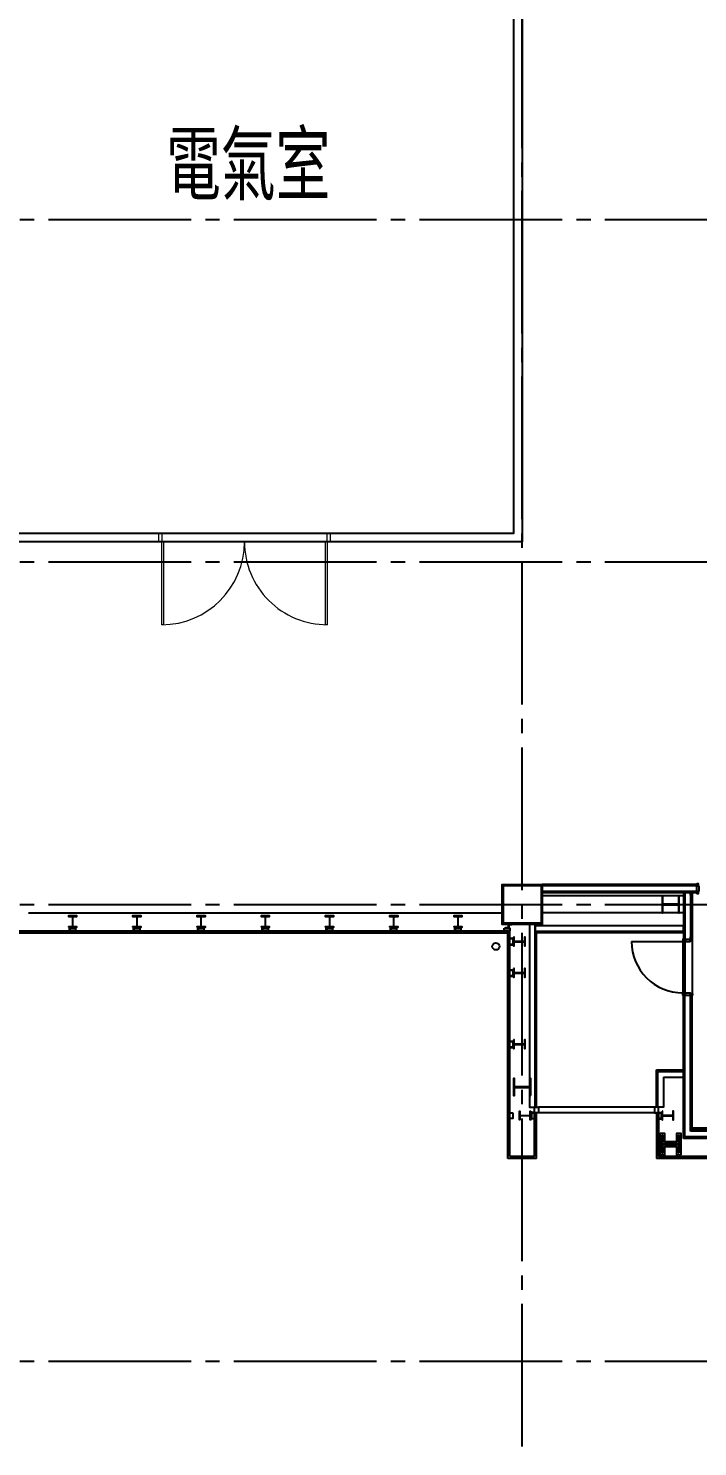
# Model space of a CAD drawing. Header units: millimetres. Extents: x -48783 to 30095, y 6477 to 24477.
# Drawn here: x 18035 to 19207, y 10600 to 13085 of the extents above; entities that cross this region are included whole.
import ezdxf
from ezdxf.enums import TextEntityAlignment as Align

# ---------------------------------------------------------------- set-up
doc = ezdxf.new("R2010")
doc.units = ezdxf.units.MM
doc.header["$LTSCALE"] = 100
doc.linetypes.add('X-N-FAB-L20$0$COL-CEN-LIN', pattern=[3.25, 2.5, -0.25, 0.25, -0.25])
for name, color, linetype in [('0-XREF', 7, 'Continuous'), ('X-N-FAB-L20$0$08', 8, 'Continuous'), ('X-N-FAB-L20$0$200K新增範圍', 8, 'Continuous'), ('X-N-FAB-L20$0$BLOCK', 8, 'Continuous'), ('X-N-FAB-L20$0$CCL', 8, 'X-N-FAB-L20$0$COL-CEN-LIN'), ('X-N-FAB-L20$0$COL-S', 8, 'Continuous'), ('X-N-FAB-L20$0$DOOR', 8, 'Continuous'), ('X-N-FAB-L20$0$HR', 8, 'Continuous'), ('X-N-FAB-L20$0$TXT-CODE', 8, 'Continuous'), ('X-N-FAB-L20$0$WALL-P', 8, 'Continuous')]:
    doc.layers.add(name, color=color, linetype=linetype)
doc.styles.add('X-N-FAB-L20$0$CHINA', font='simplex.shx', dxfattribs={"width": 0.75, "bigfont": 'chineset.shx'})

# ---------------------------------------------------------------- blocks, each defined once
blk = doc.blocks.new('X-N-FAB-L20$0$A$Cc7bb84f0')
at = {"layer": 'X-N-FAB-L20$0$COL-S'}
for points in [[(0, 70), (70, 70), (70, 0), (0, 0)], [(2, 68), (68, 68), (68, 2), (2, 2)]]:
    blk.add_lwpolyline(points, close=True, dxfattribs=at)
blk = doc.blocks.new('X-N-FAB-L20$0$A$C20c95bda')
at = {"layer": 'X-N-FAB-L20$0$CCL'}
for p, q in [((19920, 0), (19920, 9160)), ((240, 2150), (28330, 2150)), ((240, 1550), (28330, 1550)), ((240, 950), (28330, 950)), ((240, 150), (28330, 150))]:
    blk.add_line(p, q, dxfattribs=at)
at = {"layer": 'X-N-FAB-L20$0$200K新增範圍'}
blk.add_blockref('X-N-FAB-L20$0$A$Cc7bb84f0', (19885, 915), dxfattribs=at)
blk = doc.blocks.new('X-N-FAB-L20$0$A$C1d07c4d4')
at = {"layer": 'X-N-FAB-L20$0$08'}
for points in [[(19582.4, 890), (19582.4, 960), (19652.4, 960), (19652.4, 890)], [(19584.4, 892), (19584.4, 958), (19650.4, 958), (19650.4, 892)]]:
    blk.add_lwpolyline(points, close=True, dxfattribs=at)
at = {"layer": 'X-N-FAB-L20$0$DOOR'}
for p, q in [((19808.9, 860), (19898.9, 860)), ((19915.9, 768.5), (19915.9, 861.5))]:
    blk.add_line(p, q, dxfattribs=at)
for points in [[(19923.4, 946.5), (19923.4, 944), (19925.9, 944), (19925.9, 948.5), (19927.4, 948.5), (19927.4, 956.5), (19925.9, 956.5), (19925.9, 961), (19923.4, 961), (19923.4, 958.5)], [(19901.4, 864), (19898.9, 864), (19898.9, 861.5), (19903.4, 861.5), (19903.4, 860), (19911.4, 860), (19911.4, 861.5), (19915.9, 861.5), (19915.9, 864), (19913.4, 864)], [(19901.4, 766), (19898.9, 766), (19898.9, 768.5), (19903.4, 768.5), (19903.4, 770), (19911.4, 770), (19911.4, 768.5), (19915.9, 768.5), (19915.9, 766), (19913.4, 766)]]:
    blk.add_lwpolyline(points, dxfattribs=at)
blk.add_lwpolyline([(19898.9, 861), (19898.9, 769), (19902.9, 769), (19902.9, 861)], close=True, dxfattribs=at)
blk.add_arc((19898.9, 860), 90, 180, 270, dxfattribs=at)
at = {"layer": 'X-N-FAB-L20$0$HR'}
blk.add_line((20532.4, 533), (19914.9, 533), dxfattribs=at)
at = {"layer": 'X-N-FAB-L20$0$WALL-P'}
for p, q in [((19923.4, 960), (19652.4, 960)), ((19923.4, 957.5), (19652.4, 957.5)), ((19923.4, 947.5), (19652.4, 947.5)), ((19923.4, 945), (19652.4, 945)), ((19899.9, 945), (19899.9, 864)), ((19902.4, 945), (19902.4, 864)), ((19912.4, 945), (19912.4, 864)), ((19914.9, 945), (19914.9, 864)), ((19899.9, 940), (19652.4, 940)), ((18752.4, 910), (19582.4, 910)), ((19899.9, 910), (19652.4, 910)), ((17521.9, 875), (19592.4, 875)), ((17523.9, 878.5), (19592.4, 878.5)), ((19592.4, 480), (19592.4, 875)), ((19595.9, 483.5), (19595.9, 878.5)), ((19629.9, 890), (19629.9, 570)), ((19639.9, 570), (19639.9, 890)), ((19899.9, 887.5), (19639.9, 887.5)), ((19899.9, 877.5), (19639.9, 877.5)), ((19899.9, 875), (19642.4, 875)), ((19642.4, 570), (19642.4, 875)), ((19899.9, 515), (19899.9, 766)), ((19902.4, 517.5), (19902.4, 766)), ((19912.4, 527.5), (19912.4, 766)), ((19914.9, 530), (19914.9, 766)), ((19852.4, 635), (19899.9, 635)), ((19852.4, 570), (19852.4, 635)), ((19854.9, 632.5), (19899.9, 632.5)), ((19854.9, 570), (19854.9, 632.5)), ((19864.9, 622.5), (19899.9, 622.5)), ((19864.9, 622.5), (19864.9, 570)), ((19642.4, 560), (19638.9, 560)), ((19642.4, 558), (19638.9, 558)), ((19638.9, 483.5), (19638.9, 558)), ((19642.4, 480), (19642.4, 558)), ((19848.9, 570), (19645.9, 570)), ((19848.9, 560), (19645.9, 560)), ((19852.4, 560), (19855.9, 560)), ((19852.4, 558), (19855.9, 558)), ((19852.4, 558), (19852.4, 480)), ((19855.9, 558), (19855.9, 483.5)), ((20552.4, 527.5), (19912.4, 527.5)), ((20552.4, 530), (19914.9, 530)), ((20114.9, 515), (19899.9, 515)), ((20114.9, 517.5), (19902.4, 517.5)), ((19642.4, 480), (19592.4, 480)), ((19638.9, 483.5), (19595.9, 483.5)), ((20642.4, 480), (19852.4, 480)), ((20638.9, 483.5), (19855.9, 483.5))]:
    blk.add_line(p, q, dxfattribs=at)
for points in [[(19656.4, 956.5), (19656.4, 957.5), (19652.4, 957.5), (19652.4, 947.5), (19656.4, 947.5), (19656.4, 948.5)], [(19911.4, 941), (19912.4, 941), (19912.4, 945), (19902.4, 945), (19902.4, 941), (19903.4, 941)], [(19919.4, 948.5), (19919.4, 947.5), (19923.4, 947.5), (19923.4, 957.5), (19919.4, 957.5), (19919.4, 956.5)], [(19638.9, 886), (19639.9, 886), (19639.9, 890), (19629.9, 890), (19629.9, 886), (19630.9, 886)], [(19643.9, 886.5), (19643.9, 887.5), (19639.9, 887.5), (19639.9, 877.5), (19643.9, 877.5), (19643.9, 878.5)], [(19895.9, 878.5), (19895.9, 877.5), (19899.9, 877.5), (19899.9, 887.5), (19895.9, 887.5), (19895.9, 886.5)], [(19903.4, 868), (19902.4, 868), (19902.4, 864), (19912.4, 864), (19912.4, 868), (19911.4, 868)], [(19903.4, 762), (19902.4, 762), (19902.4, 766), (19912.4, 766), (19912.4, 762), (19911.4, 762)], [(19895.9, 623.5), (19895.9, 622.5), (19899.9, 622.5), (19899.9, 632.5), (19895.9, 632.5), (19895.9, 631.5)], [(19630.9, 574), (19629.9, 574), (19629.9, 570), (19639.9, 570), (19639.9, 574), (19638.9, 574)], [(19863.9, 574), (19864.9, 574), (19864.9, 570), (19854.9, 570), (19854.9, 574), (19855.9, 574)], [(19640.9, 558), (19638.9, 560), (19638.9, 558), (19640.9, 558), (19640.9, 560), (19638.9, 560)], [(19853.9, 558), (19855.9, 560), (19855.9, 558), (19853.9, 558), (19853.9, 560), (19855.9, 560)]]:
    blk.add_lwpolyline(points, dxfattribs=at)
for points in [[(19923.4, 960), (19923.4, 958.8), (19922.4, 958.8), (19922.4, 960, 0.780046)], [(19642.4, 558), (19640.9, 558), (19640.9, 560), (19642.4, 560, 0.294457)], [(19852.4, 558), (19853.9, 558), (19853.9, 560), (19852.4, 560, -0.294457)]]:
    blk.add_lwpolyline(points, format="xyb", close=True, dxfattribs=at)
for points in [[(19892.4, 910), (19892.4, 940), (19890.9, 940), (19890.9, 925.5), (19863.9, 925.5), (19863.9, 940), (19862.4, 940), (19862.4, 910), (19863.9, 910), (19863.9, 924.5), (19890.9, 924.5), (19890.9, 910)], [(18822.4, 885), (18837.4, 885), (18837.4, 885.9), (18830.2, 885.9), (18830.2, 904.1), (18837.4, 904.1), (18837.4, 905), (18822.4, 905), (18822.4, 904.1), (18829.6, 904.1), (18829.6, 885.9), (18822.4, 885.9)], [(18934.9, 885), (18949.9, 885), (18949.9, 885.9), (18942.7, 885.9), (18942.7, 904.1), (18949.9, 904.1), (18949.9, 905), (18934.9, 905), (18934.9, 904.1), (18942.1, 904.1), (18942.1, 885.9), (18934.9, 885.9)], [(19047.4, 885), (19062.4, 885), (19062.4, 885.9), (19055.2, 885.9), (19055.2, 904.1), (19062.4, 904.1), (19062.4, 905), (19047.4, 905), (19047.4, 904.1), (19054.6, 904.1), (19054.6, 885.9), (19047.4, 885.9)], [(19159.9, 885), (19174.9, 885), (19174.9, 885.9), (19167.7, 885.9), (19167.7, 904.1), (19174.9, 904.1), (19174.9, 905), (19159.9, 905), (19159.9, 904.1), (19167.1, 904.1), (19167.1, 885.9), (19159.9, 885.9)], [(19272.4, 885), (19287.4, 885), (19287.4, 885.9), (19280.2, 885.9), (19280.2, 904.1), (19287.4, 904.1), (19287.4, 905), (19272.4, 905), (19272.4, 904.1), (19279.6, 904.1), (19279.6, 885.9), (19272.4, 885.9)], [(19384.9, 885), (19399.9, 885), (19399.9, 885.9), (19392.7, 885.9), (19392.7, 904.1), (19399.9, 904.1), (19399.9, 905), (19384.9, 905), (19384.9, 904.1), (19392.1, 904.1), (19392.1, 885.9), (19384.9, 885.9)], [(19497.4, 885), (19512.4, 885), (19512.4, 885.9), (19505.2, 885.9), (19505.2, 904.1), (19512.4, 904.1), (19512.4, 905), (19497.4, 905), (19497.4, 904.1), (19504.6, 904.1), (19504.6, 885.9), (19497.4, 885.9)], [(18824.3, 880), (18824.3, 885), (18829.3, 885), (18829.3, 884.4), (18824.9, 884.4), (18824.9, 880)], [(18824.9, 883.5), (18834.9, 883.5), (18834.9, 878.5), (18824.9, 878.5)], [(18835.5, 880), (18835.5, 885), (18830.5, 885), (18830.5, 884.4), (18834.9, 884.4), (18834.9, 880)], [(18936.8, 880), (18936.8, 885), (18941.8, 885), (18941.8, 884.4), (18937.4, 884.4), (18937.4, 880)], [(18937.4, 883.5), (18947.4, 883.5), (18947.4, 878.5), (18937.4, 878.5)], [(18948, 880), (18948, 885), (18943, 885), (18943, 884.4), (18947.4, 884.4), (18947.4, 880)], [(19049.3, 880), (19049.3, 885), (19054.3, 885), (19054.3, 884.4), (19049.9, 884.4), (19049.9, 880)], [(19049.9, 883.5), (19059.9, 883.5), (19059.9, 878.5), (19049.9, 878.5)], [(19060.5, 880), (19060.5, 885), (19055.5, 885), (19055.5, 884.4), (19059.9, 884.4), (19059.9, 880)], [(19161.8, 880), (19161.8, 885), (19166.8, 885), (19166.8, 884.4), (19162.4, 884.4), (19162.4, 880)], [(19162.4, 883.5), (19172.4, 883.5), (19172.4, 878.5), (19162.4, 878.5)], [(19173, 880), (19173, 885), (19168, 885), (19168, 884.4), (19172.4, 884.4), (19172.4, 880)], [(19274.3, 880), (19274.3, 885), (19279.3, 885), (19279.3, 884.4), (19274.9, 884.4), (19274.9, 880)], [(19274.9, 883.5), (19284.9, 883.5), (19284.9, 878.5), (19274.9, 878.5)], [(19285.5, 880), (19285.5, 885), (19280.5, 885), (19280.5, 884.4), (19284.9, 884.4), (19284.9, 880)], [(19386.8, 880), (19386.8, 885), (19391.8, 885), (19391.8, 884.4), (19387.4, 884.4), (19387.4, 880)], [(19387.4, 883.5), (19397.4, 883.5), (19397.4, 878.5), (19387.4, 878.5)], [(19398, 880), (19398, 885), (19393, 885), (19393, 884.4), (19397.4, 884.4), (19397.4, 880)], [(19499.3, 880), (19499.3, 885), (19504.3, 885), (19504.3, 884.4), (19499.9, 884.4), (19499.9, 880)], [(19499.9, 883.5), (19509.9, 883.5), (19509.9, 878.5), (19499.9, 878.5)], [(19510.5, 880), (19510.5, 885), (19505.5, 885), (19505.5, 884.4), (19509.9, 884.4), (19509.9, 880)], [(19585.9, 883.5), (19595.9, 883.5), (19595.9, 878.5), (19585.9, 878.5)], [(19588.4, 883.5), (19593.4, 883.5), (19593.4, 888.5), (19592.8, 888.5), (19592.8, 884.1), (19588.4, 884.1)], [(19592.4, 875), (19592.4, 873), (19595.9, 873), (19595.9, 875)], [(19593.4, 885), (19593.4, 890), (19598.4, 890), (19598.4, 889.4), (19594, 889.4), (19594, 885)], [(19600.9, 865), (19600.9, 855), (19595.9, 855), (19595.9, 865)], [(19597.4, 865.6), (19602.4, 865.6), (19602.4, 860.6), (19601.8, 860.6), (19601.8, 865), (19597.4, 865)], [(19597.4, 854.4), (19602.4, 854.4), (19602.4, 859.4), (19601.8, 859.4), (19601.8, 855), (19597.4, 855)], [(19602.4, 867.5), (19602.4, 852.5), (19603.3, 852.5), (19603.3, 859.7), (19621.5, 859.7), (19621.5, 852.5), (19622.4, 852.5), (19622.4, 867.5), (19621.5, 867.5), (19621.5, 860.3), (19603.3, 860.3), (19603.3, 867.5)], [(19600.9, 810), (19600.9, 800), (19595.9, 800), (19595.9, 810)], [(19597.4, 810.6), (19602.4, 810.6), (19602.4, 805.6), (19601.8, 805.6), (19601.8, 810), (19597.4, 810)], [(19597.4, 799.4), (19602.4, 799.4), (19602.4, 804.4), (19601.8, 804.4), (19601.8, 800), (19597.4, 800)], [(19602.4, 812.5), (19602.4, 797.5), (19603.3, 797.5), (19603.3, 804.7), (19621.5, 804.7), (19621.5, 797.5), (19622.4, 797.5), (19622.4, 812.5), (19621.5, 812.5), (19621.5, 805.3), (19603.3, 805.3), (19603.3, 812.5)], [(19600.9, 685), (19600.9, 675), (19595.9, 675), (19595.9, 685)], [(19597.4, 685.6), (19602.4, 685.6), (19602.4, 680.6), (19601.8, 680.6), (19601.8, 685), (19597.4, 685)], [(19597.4, 674.4), (19602.4, 674.4), (19602.4, 679.4), (19601.8, 679.4), (19601.8, 675), (19597.4, 675)], [(19602.4, 687.5), (19602.4, 672.5), (19603.3, 672.5), (19603.3, 679.7), (19621.5, 679.7), (19621.5, 672.5), (19622.4, 672.5), (19622.4, 687.5), (19621.5, 687.5), (19621.5, 680.3), (19603.3, 680.3), (19603.3, 687.5)], [(19632.4, 590), (19632.4, 620), (19630.9, 620), (19630.9, 605.5), (19603.9, 605.5), (19603.9, 620), (19602.4, 620), (19602.4, 590), (19603.9, 590), (19603.9, 604.5), (19630.9, 604.5), (19630.9, 590)], [(19600.9, 560), (19600.9, 550), (19595.9, 550), (19595.9, 560)], [(19632.4, 562.5), (19632.4, 547.5), (19631.5, 547.5), (19631.5, 554.7), (19613.3, 554.7), (19613.3, 547.5), (19612.4, 547.5), (19612.4, 562.5), (19613.3, 562.5), (19613.3, 555.3), (19631.5, 555.3), (19631.5, 562.5)], [(19637.4, 560.6), (19632.4, 560.6), (19632.4, 555.6), (19633, 555.6), (19633, 560), (19637.4, 560)], [(19637.4, 549.4), (19632.4, 549.4), (19632.4, 554.4), (19633, 554.4), (19633, 550), (19637.4, 550)], [(19633.9, 560), (19633.9, 550), (19638.9, 550), (19638.9, 560)], [(19645.9, 570), (19645.9, 560), (19638.9, 560), (19638.9, 570)], [(19848.9, 570), (19848.9, 560), (19855.9, 560), (19855.9, 570)], [(19860.9, 560), (19860.9, 550), (19855.9, 550), (19855.9, 560)], [(19857.4, 560.6), (19862.4, 560.6), (19862.4, 555.6), (19861.8, 555.6), (19861.8, 560), (19857.4, 560)], [(19857.4, 549.4), (19862.4, 549.4), (19862.4, 554.4), (19861.8, 554.4), (19861.8, 550), (19857.4, 550)], [(19862.4, 562.5), (19862.4, 547.5), (19863.3, 547.5), (19863.3, 554.7), (19881.5, 554.7), (19881.5, 547.5), (19882.4, 547.5), (19882.4, 562.5), (19881.5, 562.5), (19881.5, 555.3), (19863.3, 555.3), (19863.3, 562.5)], [(19895.9, 486.5), (19895.9, 523.5), (19887.4, 523.5), (19887.4, 509), (19867.4, 509), (19867.4, 523.5), (19858.9, 523.5), (19858.9, 486.5), (19867.4, 486.5), (19867.4, 501), (19887.4, 501), (19887.4, 486.5)], [(19892.4, 490), (19892.4, 520), (19890.9, 520), (19890.9, 505.5), (19863.9, 505.5), (19863.9, 520), (19862.4, 520), (19862.4, 490), (19863.9, 490), (19863.9, 504.5), (19890.9, 504.5), (19890.9, 490)]]:
    blk.add_lwpolyline(points, close=True, dxfattribs=at)
blk.add_circle((19571.3, 851.4), 6.25, dxfattribs=at)
blk.add_circle((19571.3, 851.4), 6.25, dxfattribs=at)
blk = doc.blocks.new('X-N-FAB-L20$0$A$C79fe719f')
at = {"layer": 'X-N-FAB-L20$0$WALL-P'}
for points in [[(17355.5, 1527.1), (17355.5, 397.1), (16397.5, 397.1)], [(17340.5, 1527.1), (17340.5, 412.1), (16397.5, 412.1)]]:
    blk.add_lwpolyline(points, dxfattribs=at)
blk = doc.blocks.new('X-N-FAB-L20$0$萬用門(22改)-REVISED[26]_1')
at = {"layer": 'X-N-FAB-L20$0$DOOR', "lineweight": 0}
for p, q in [((1368.5, 6015), (1368.5, 6020)), ((1368.5, 6020), (1383.5, 6020)), ((1383.5, 6015), (1368.5, 6015)), ((1383.5, 6020), (1383.5, 6015)), ((1383.5, 6015), (1528.5, 6015)), ((1383.5, 6012), (1383.5, 6015)), ((1528.5, 6015), (1528.5, 6012)), ((1528.5, 6012), (1383.5, 6012)), ((1368.5, 5720), (1368.5, 5725)), ((1368.5, 5725), (1383.5, 5725)), ((1383.5, 5720), (1368.5, 5720)), ((1383.5, 5728), (1528.5, 5728)), ((1383.5, 5725), (1383.5, 5728)), ((1528.5, 5725), (1383.5, 5725)), ((1383.5, 5725), (1383.5, 5720)), ((1528.5, 5728), (1528.5, 5725))]:
    blk.add_line(p, q, dxfattribs=at)
for centre, start, end in [((1383.5, 6015), 270, 0), ((1383.5, 5725), 0, 90)]:
    blk.add_arc(centre, 145, start, end, dxfattribs=at)
blk = doc.blocks.new('X-N-FAB-L20')
for name, p in [('X-N-FAB-L20$0$A$C1d07c4d4', (-717.4, 10625)), ('X-N-FAB-L20$0$A$C79fe719f', (1544.5, 11787.9))]:
    blk.add_blockref(name, p)
at = {"layer": 'X-N-FAB-L20$0$BLOCK'}
blk.add_blockref('X-N-FAB-L20$0$A$C20c95bda', (-1020, 10600), dxfattribs=at)
at = {"layer": 'X-N-FAB-L20$0$DOOR', "lineweight": 0, "rotation": 269.9999999999999}
blk.add_blockref('X-N-FAB-L20$0$萬用門(22改)-REVISED[26]_1', (12543.5, 13568.5), dxfattribs=at)
at = {"layer": 'X-N-FAB-L20$0$TXT-CODE', "style": 'X-N-FAB-L20$0$CHINA', "width": 0.8}
blk.add_text('電氣室', height=120, dxfattribs=at).set_placement((18420.1, 12843.6), align=Align.MIDDLE_CENTER)

msp = doc.modelspace()

# ---------------------------------------------------------------- block references
at = {"layer": '0-XREF'}
msp.add_blockref('X-N-FAB-L20', (0, 0), dxfattribs=at)

doc.saveas('drawing.dxf')
